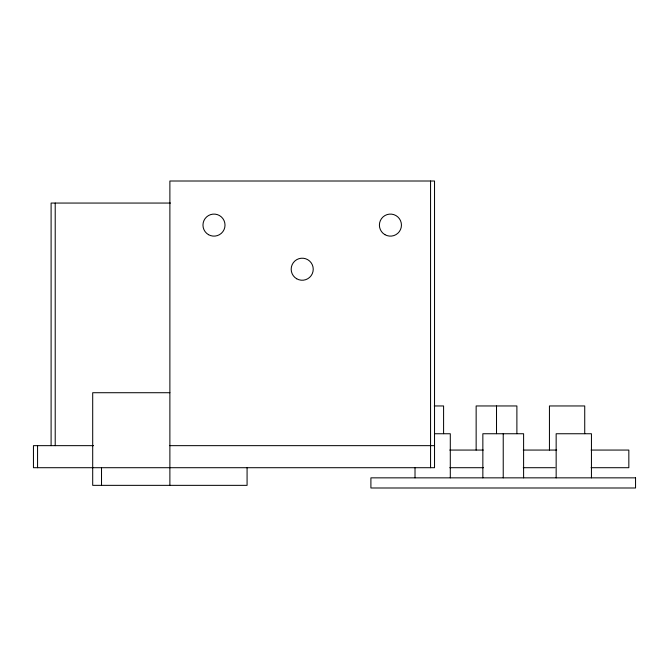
<?xml version="1.0" encoding="UTF-8"?>
<svg xmlns="http://www.w3.org/2000/svg" width="669" height="669" viewBox="0 0 669 669"><rect width="100%" height="100%" fill="white"/><g stroke="black" fill="none" stroke-linecap="round" stroke-linejoin="round"><path stroke-width="1" d="M170.461 203.058L51.103 203.058L51.103 445.654M169.884 392.72L92.698 392.72L92.698 485.351L247.078 485.351L247.078 467.706M434.248 405.958L443.589 405.958L443.589 433.654M434.733 433.746L450.296 433.746L450.296 477.85M93.576 445.654L33.45 445.654L33.45 467.706L434.532 467.706L434.532 181.006L169.884 181.006L169.884 485.351M169.884 445.654L434.532 445.654M449.777 450.061L483.277 450.061M523.267 450.061L556.708 450.061M591.07 450.061L628.835 450.061L628.835 467.706L591.07 467.706M449.777 467.706L483.453 467.706M523.267 467.706L555.044 467.706M591.446 477.85L591.446 433.746L556.156 433.746L556.156 477.85M584.731 433.654L584.731 405.958L549.441 405.958L549.441 450.061M523.601 477.85L523.601 433.746L482.851 433.746L482.851 477.85M516.886 433.654L516.886 405.958L476.144 405.958L476.144 450.061M503.23 433.746L503.23 477.85M496.515 405.958L496.515 433.654M430.56 181.006L430.56 467.706M415.014 467.589L415.014 477.85M101.521 467.706L101.521 485.351M55.209 203.058L55.209 445.654M37.564 445.654L37.564 467.706M635.55 477.85L370.902 477.85L370.902 487.994L635.55 487.994L635.55 477.85M208.477 234.66A11.03 11.03 0 0 0 225.018 225.11A11.03 11.03 0 0 0 208.477 215.56A11.03 11.03 0 0 0 208.477 234.66M384.909 234.66A11.03 11.03 0 0 0 401.45 225.11A11.03 11.03 0 0 0 384.909 215.56A11.03 11.03 0 0 0 384.909 234.66M296.693 278.772A11.03 11.03 0 0 0 313.234 269.222A11.03 11.03 0 0 0 296.693 259.672A11.03 11.03 0 0 0 296.693 278.772"/></g></svg>
